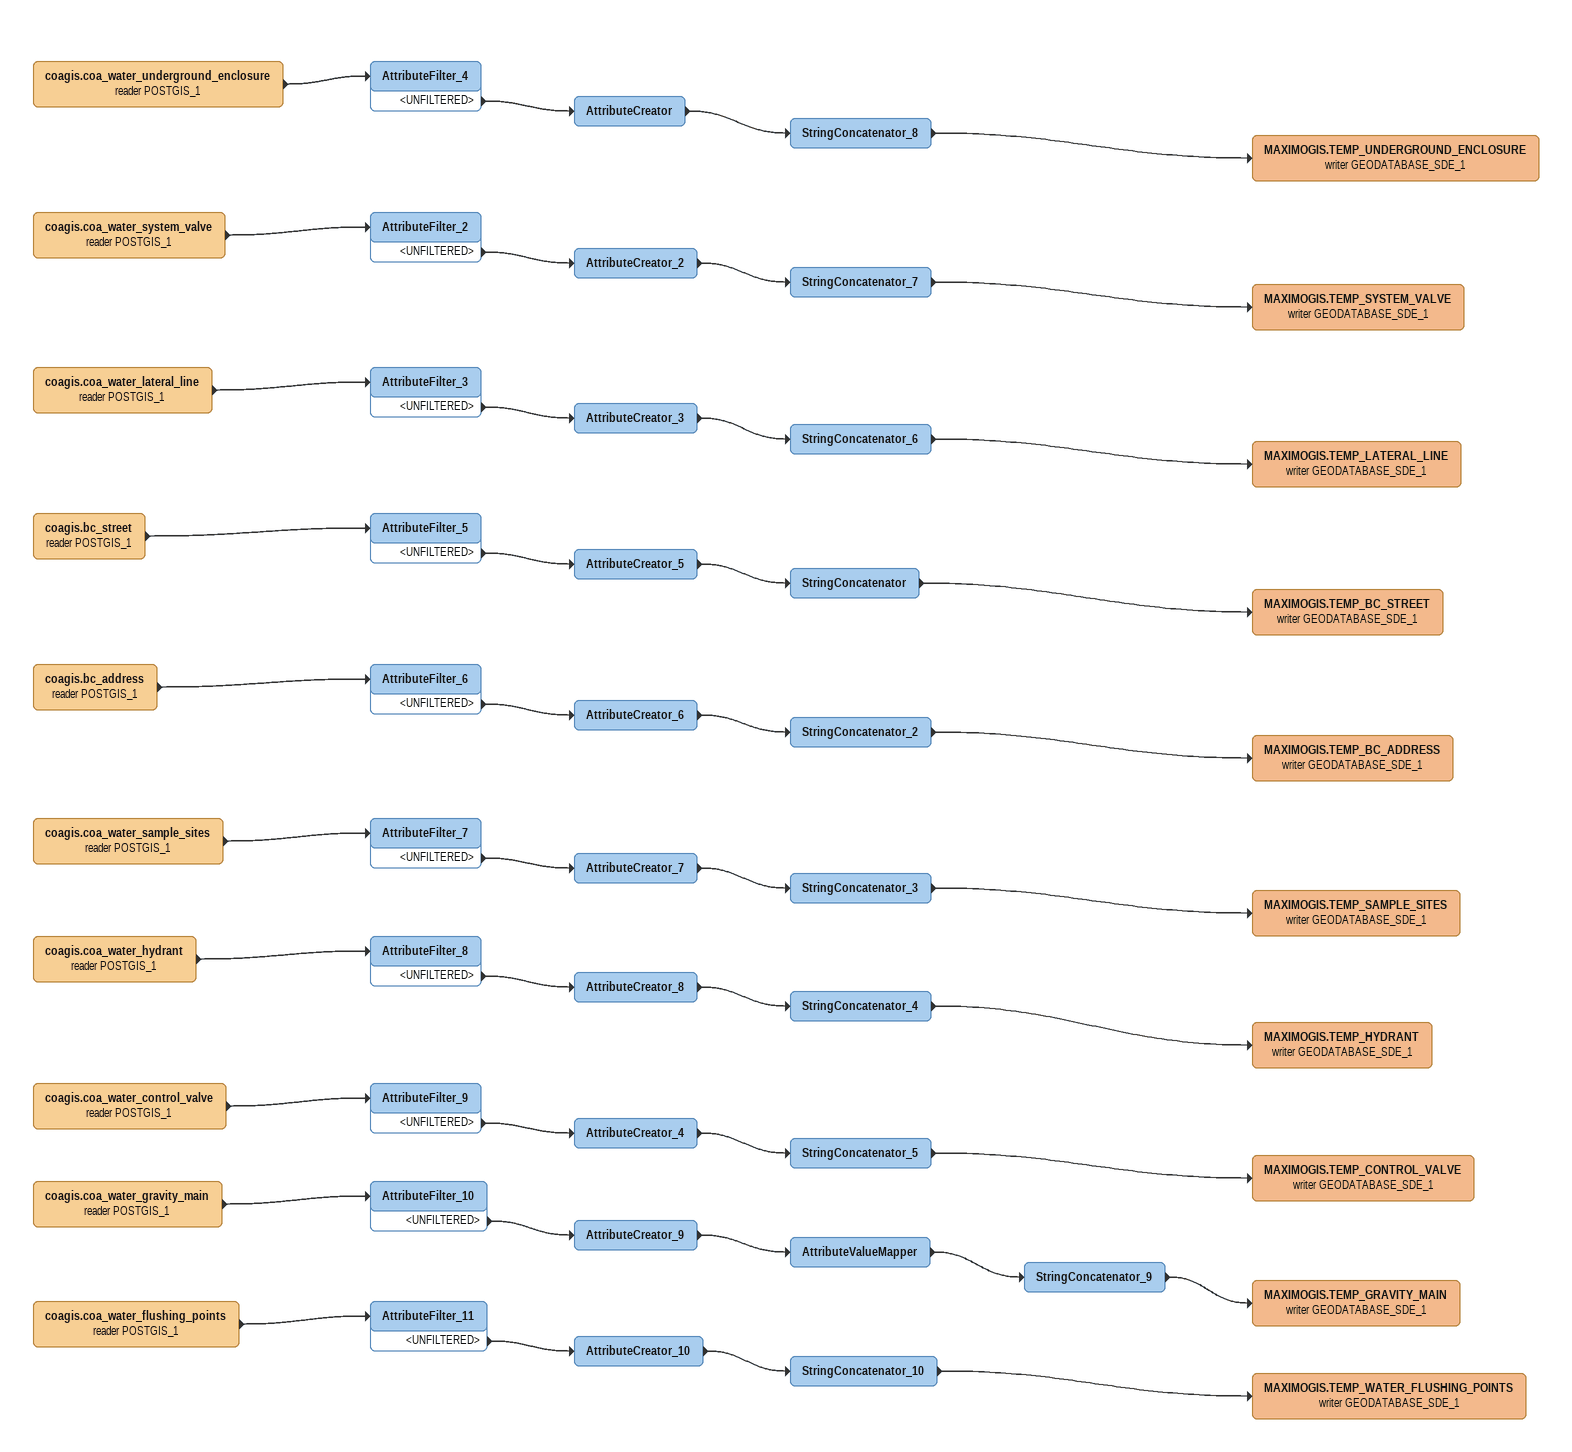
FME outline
coagis.coa_water_underground_enclosure (reader POSTGIS_1)
    -> AttributeFilter_4
AttributeFilter_4
    <UNFILTERED> -> AttributeCreator
AttributeCreator
    -> StringConcatenator_8
StringConcatenator_8
    -> MAXIMOGIS.TEMP_UNDERGROUND_ENCLOSURE (writer GEODATABASE_SDE_1)
MAXIMOGIS.TEMP_UNDERGROUND_ENCLOSURE (writer GEODATABASE_SDE_1)
coagis.coa_water_system_valve (reader POSTGIS_1)
    -> AttributeFilter_2
AttributeFilter_2
    <UNFILTERED> -> AttributeCreator_2
AttributeCreator_2
    -> StringConcatenator_7
StringConcatenator_7
    -> MAXIMOGIS.TEMP_SYSTEM_VALVE (writer GEODATABASE_SDE_1)
MAXIMOGIS.TEMP_SYSTEM_VALVE (writer GEODATABASE_SDE_1)
coagis.coa_water_lateral_line (reader POSTGIS_1)
    -> AttributeFilter_3
AttributeFilter_3
    <UNFILTERED> -> AttributeCreator_3
AttributeCreator_3
    -> StringConcatenator_6
StringConcatenator_6
    -> MAXIMOGIS.TEMP_LATERAL_LINE (writer GEODATABASE_SDE_1)
MAXIMOGIS.TEMP_LATERAL_LINE (writer GEODATABASE_SDE_1)
coagis.bc_street (reader POSTGIS_1)
    -> AttributeFilter_5
AttributeFilter_5
    <UNFILTERED> -> AttributeCreator_5
AttributeCreator_5
    -> StringConcatenator
StringConcatenator
    -> MAXIMOGIS.TEMP_BC_STREET (writer GEODATABASE_SDE_1)
MAXIMOGIS.TEMP_BC_STREET (writer GEODATABASE_SDE_1)
coagis.bc_address (reader POSTGIS_1)
    -> AttributeFilter_6
AttributeFilter_6
    <UNFILTERED> -> AttributeCreator_6
AttributeCreator_6
    -> StringConcatenator_2
StringConcatenator_2
    -> MAXIMOGIS.TEMP_BC_ADDRESS (writer GEODATABASE_SDE_1)
MAXIMOGIS.TEMP_BC_ADDRESS (writer GEODATABASE_SDE_1)
coagis.coa_water_sample_sites (reader POSTGIS_1)
    -> AttributeFilter_7
AttributeFilter_7
    <UNFILTERED> -> AttributeCreator_7
AttributeCreator_7
    -> StringConcatenator_3
StringConcatenator_3
    -> MAXIMOGIS.TEMP_SAMPLE_SITES (writer GEODATABASE_SDE_1)
MAXIMOGIS.TEMP_SAMPLE_SITES (writer GEODATABASE_SDE_1)
coagis.coa_water_hydrant (reader POSTGIS_1)
    -> AttributeFilter_8
AttributeFilter_8
    <UNFILTERED> -> AttributeCreator_8
AttributeCreator_8
    -> StringConcatenator_4
StringConcatenator_4
    -> MAXIMOGIS.TEMP_HYDRANT (writer GEODATABASE_SDE_1)
MAXIMOGIS.TEMP_HYDRANT (writer GEODATABASE_SDE_1)
coagis.coa_water_control_valve (reader POSTGIS_1)
    -> AttributeFilter_9
AttributeFilter_9
    <UNFILTERED> -> AttributeCreator_4
AttributeCreator_4
    -> StringConcatenator_5
StringConcatenator_5
    -> MAXIMOGIS.TEMP_CONTROL_VALVE (writer GEODATABASE_SDE_1)
MAXIMOGIS.TEMP_CONTROL_VALVE (writer GEODATABASE_SDE_1)
coagis.coa_water_gravity_main (reader POSTGIS_1)
    -> AttributeFilter_10
AttributeFilter_10
    <UNFILTERED> -> AttributeCreator_9
AttributeCreator_9
    -> AttributeValueMapper
AttributeValueMapper
    -> StringConcatenator_9
StringConcatenator_9
    -> MAXIMOGIS.TEMP_GRAVITY_MAIN (writer GEODATABASE_SDE_1)
MAXIMOGIS.TEMP_GRAVITY_MAIN (writer GEODATABASE_SDE_1)
coagis.coa_water_flushing_points (reader POSTGIS_1)
    -> AttributeFilter_11
AttributeFilter_11
    <UNFILTERED> -> AttributeCreator_10
AttributeCreator_10
    -> StringConcatenator_10
StringConcatenator_10
    -> MAXIMOGIS.TEMP_WATER_FLUSHING_POINTS (writer GEODATABASE_SDE_1)
MAXIMOGIS.TEMP_WATER_FLUSHING_POINTS (writer GEODATABASE_SDE_1)
